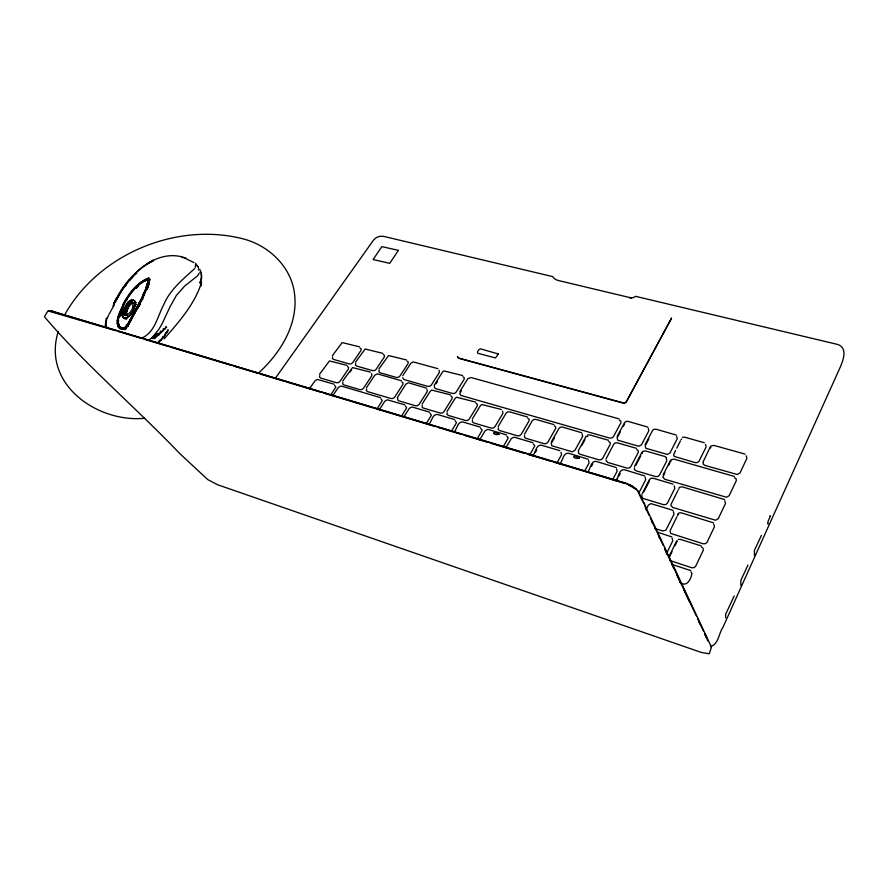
<?xml version="1.0" encoding="UTF-8"?>
<svg xmlns="http://www.w3.org/2000/svg" width="888" height="888" viewBox="0 0 888 888"><rect width="100%" height="100%" fill="white"/><g stroke="black" fill="none" stroke-linecap="round" stroke-linejoin="round"><path stroke-width="1.33" d="M105.861 324.764L106.838 318.059M707.503 639.704L707.492 640.947M122.222 315.506L124.276 318.248L127.006 318.714L124.209 318.481L122.022 315.606L122.688 311.766L128.194 302.142M195.271 267.155L195.338 265.712M126.84 315.44L124.919 314.951C124.986 309.89 127.028 303.174 132.634 301.987M198.457 270.008L198.546 268.642M144.211 280.031L145.232 280.863L148.696 278.355L149.794 279.431L148.696 278.355C137.24 282.406 129.16 293.54 123.521 303.851C121.023 311.2 113.597 321.345 119.869 328.538C113.131 321.756 120.979 310.978 123.343 303.829C129.049 293.44 137.207 282.107 148.851 278.177L147.741 278.721M119.003 326.673L120.28 327.683C114.352 321.611 121.445 311.843 123.388 305.372C128.538 294.461 136.874 284.371 147.763 278.876L147.286 278.421M120.38 327.461C114.386 320.957 122.189 310.778 124.22 303.962C129.537 293.839 137.44 283.76 148.063 279.087L149.117 280.419L148.063 279.087M118.559 327.206L121.845 329.171L124.609 329.004L128.716 324.053L142.313 298.834L146.698 288.7L149.373 280.02L149.339 279.132L148.218 278.91M119.381 328.26L121.8 329.404L124.675 329.248L128.893 324.164L142.535 298.89L149.339 281.452L149.573 279.054L148.851 278.177M119.902 327.184L124.364 328.061L128.016 323.609L141.447 298.623L145.81 288.656L148.418 280.153M122.422 328.416L121.523 328.171L125.375 327.65L128.194 323.72L141.669 298.679L146.032 288.667L148.629 279.387M126.129 315.595L123.499 313.453C123.732 308.802 127.051 300.666 132.823 302.353M123.499 313.453L124.575 313.808L124.764 311.189L123.698 310.833M118.437 318.947L118.037 321.034L117.56 320.757M118.248 318.925L117.838 321.034L117.36 320.757M703.218 462.437L703.263 464.202L704.872 465.39L737.284 474.492L739.982 472.949L746.941 458.286L746.175 455.799M703.085 461.938L710.389 446.697M201.11 283.838C194.095 304.995 178.521 322.422 164.069 338.961M125.064 315.24C130.181 314.907 134.321 307.115 132.712 302.597L131.757 301.987M644.533 505.194L644.544 503.374L642.956 502.142M641.935 495.56L641.924 497.369L643.5 498.601L663.503 504.662L665.767 504.595L667.354 503.252L674.813 488.333L674.159 485.803M634.498 467.843L634.476 469.597L636.019 470.773L655.655 476.567L657.875 476.49L659.451 475.18L666.844 460.683L666.2 458.219M106.205 318.492L105.117 326.795M58.286 331.446C41.658 383.905 96.992 422.888 144.677 418.292M605.993 459.041L613.819 444.089L615.273 442.901L617.304 442.823L636.474 448.329M125.93 318.126C131.424 315.218 136.075 307.392 134.732 301.176L133.278 300.188L129.97 300.888M578.243 450.882L586.18 436.119M578.532 451.382L578.465 453.091L579.931 454.234L598.856 459.818L601.021 459.74L602.586 458.463L610.2 444.333L610.245 442.635L608.757 441.503M524.586 435.52L524.464 437.185L525.863 438.295L544.1 443.678L546.209 443.589L547.774 442.346L555.599 428.571L555.688 426.917L554.267 425.818M148.995 283.516L149.106 281.463M498.323 427.805L498.179 429.437L499.544 430.536L517.471 435.819L519.547 435.731L521.101 434.498L529.015 420.901L529.137 419.269L527.75 418.181M147.697 285.403L146.032 288.667M147.164 289L148.718 284.404M472.527 420.213L472.372 421.833L473.693 422.91L491.297 428.105L493.351 428.016L494.905 426.795L502.908 413.364L502.53 411.1M447.186 412.765L446.997 414.363L448.296 415.429L465.59 420.524L467.621 420.435L469.175 419.225L477.267 405.96L477.422 404.362L476.101 403.307M118.837 316.872L119.569 314.918M121.312 312.41L119.58 317.083L119.103 316.794M118.648 316.816L119.425 314.741M434.121 385.492L442.479 372.028L443.9 370.94L462.581 375.557M434.587 386.047L434.387 387.601L435.653 388.622L452.569 393.473L454.567 393.373L456.088 392.207L464.113 379.32L464.28 377.789L463.003 376.767M422.277 405.439L422.078 407.015L423.332 408.069L440.337 413.075L442.335 412.987L443.889 411.788L452.059 398.679L452.236 397.114L450.949 396.07M120.368 312.276L122.799 306.349M165.889 326.495L165.013 328.815L158.841 334.809L154.279 338.594L151.781 338.184L158.852 329.326L161.971 324.02L170.108 306.638L176.39 295.426L184.748 285.98L197.38 276.002L199.267 273.049M120.757 311.766L123.066 306.171M397.28 397.702L405.872 384.149L408.236 382.872M397.802 398.246L397.58 399.8L398.801 400.832L415.517 405.761L417.493 405.661L419.036 404.484L427.283 391.53L427.006 389.355M379.143 370.285L378.91 371.795L380.097 372.782L396.37 377.456L398.301 377.356L399.822 376.201L408.025 363.669L408.236 362.171M366.644 389.077L366.389 390.609L367.588 391.63L391.053 398.546L393.007 398.446L394.55 397.28L402.875 384.482L403.085 382.95L401.864 381.94M168.098 329.504L164.058 336.785L157.698 343.39M142.79 296.792L143.59 293.484M355.7 363.581L355.444 365.068L356.61 366.045L372.616 370.64L374.525 370.529L376.035 369.397L384.304 357.009L384.537 355.533L383.35 354.556M342.946 382.384L342.679 383.905L343.845 384.904L359.906 389.643L361.838 389.543L363.37 388.4L371.783 375.779L371.584 373.67M332.645 356.987L332.378 358.452L333.511 359.418L349.25 363.936L351.137 363.836L352.647 362.715L360.983 350.46L361.227 348.995L360.073 348.041M319.802 375.58L319.514 377.078L320.646 378.066L336.452 382.728L338.35 382.628L339.882 381.485L348.362 369.019L348.618 367.532L347.463 366.555M107.182 318.259L108.558 315.296M200.166 283.017L201.654 276.09L201.11 272.783L200.133 271.906M669.108 556.443L676.767 540.759M669.075 557.742L672.027 551.703M674.969 545.665L676.145 543.245M666.278 554.057L672.771 540.792L672.094 538.106M676.989 516.638L670.029 530.769L670.695 533.433L703.096 543.745L705.438 543.689L707.059 542.291L714.452 526.717L713.719 524.053M671.028 504.362L677.899 490.576M663.114 474.925L670.484 460.428M675.59 450.46L673.57 454.9L674.425 456.465L695.249 462.626L697.48 462.537L699.034 461.238L706.171 446.842L705.472 444.411M676.789 448.085L680.408 440.97M646.009 509.723L648.362 505.083L650.915 503.618L673.049 510.345M664.934 472.616L662.87 477.145L664.679 479.231L726.462 497.247L729.181 495.682L736.285 480.73L736.208 478.932L734.543 477.711M668.631 465.356L669.852 462.937M641.935 494.25L649.494 479.531L650.971 478.288L653.069 478.221L672.949 484.104M643.822 491.874L649.494 480.819M638.761 493.184L645.709 479.698L645.088 477.2M115.473 301.698L123.865 286.924M112.943 305.994L119.936 293.24L129.226 280.009M645.21 444.522L652.547 430.491L653.99 429.304L656.032 429.215L676.312 435.053M648.873 438.827L645.199 445.854L645.809 448.262L667.343 454.434L669.996 452.936L677.244 438.728L676.601 436.319M634.487 466.511L641.969 452.203M635.741 465.456L640.736 455.899M134.243 314.374L134.987 311.777M615.706 480.719C618.814 477.877 618.636 468.886 624.364 469.741L644.766 475.946M616.383 480.808L617.66 478.388M618.936 475.957L620.224 473.537M64.513 315.162C98.124 254.345 176.634 221.412 243.701 239.005C269.575 245.954 292.041 267.621 294.683 295.06C297.857 325.474 279.864 353.746 258.142 373.404M612.642 479.687L617.138 471.217L616.572 468.753M113.609 304.018L116.672 298.29L113.697 303.874C121.523 287.146 133.278 271.828 149.639 262.737L149.195 263.014M137.096 307.825L139.483 303.352M137.296 307.903L139.705 303.407L139.016 303.063M139.749 304.695L137.906 308.158L136.619 307.537M139.971 304.751L137.64 307.947M617.127 436.496L624.575 422.644L626.018 421.478L628.027 421.389L647.94 427.128M620.257 432.045L617.149 437.828L617.704 440.215L638.849 446.276L641.48 444.788L648.851 430.758L648.251 428.393M623.365 426.262L624.608 423.953M587.501 472.25C590.62 469.441 590.531 460.583 596.192 461.405L616.216 467.51M671.395 318.559L626.207 401.864L624.197 403.108L458.696 358.042L457.42 356.721L458.763 358.319L624.242 403.396L626.251 402.153L671.572 317.937M591.452 466.367L592.74 463.98M584.537 471.251L589.088 462.892L588.566 460.461M124.209 318.481C131.391 317.56 135.531 307.87 135.209 301.387L133.411 299.978L130.78 300.122L128.072 302.009L122.5 311.744L122.067 313.686L123.132 314.03M109.013 314.308L114.352 304.817M581.751 445.565L584.959 439.749M556.942 462.97L561.549 454.723L561.072 452.325M559.795 463.936C562.937 461.172 562.937 452.436 568.542 453.235L588.189 459.218M124.919 314.951L127.284 311.377L125.363 310.811L128.627 307.614L126.74 306.982L130.669 304.684L128.827 303.996L132.245 302.553L133.133 303.008L130.048 302.963L132.245 302.553L131.335 302.286M551.226 442.069L559.029 428.294L560.483 427.128L562.459 427.05L581.773 432.778M554.567 437.64L551.315 443.378L551.781 445.754L572.294 451.803L574.936 450.327L582.65 436.385L582.151 434.021M532.611 455.777C535.753 453.047 535.841 444.444 541.38 445.199L559.851 450.66M535.375 452.403L536.707 450.072M529.847 454.845L534.787 445.843L533.222 443.889M524.475 434.21L532.367 420.612L533.821 419.458L535.764 419.38L553.912 424.597M505.905 447.763L511.288 438.561L513.741 437.207M503.241 446.864L508.236 437.973L506.726 436.041M168.054 330.702L166.578 333.2L165.856 332.645L164.058 336.785L163.037 336.363L160.706 340.715L159.485 340.315L157.398 343.29M498.19 426.495L506.171 413.064L507.625 411.921L509.546 411.843L527.372 416.96M477.111 439.016L482.162 430.247L480.697 428.338M479.675 439.893L485.114 430.802L487.556 429.459M472.372 418.914L480.441 405.65L481.884 404.517L501.309 409.468M135.675 310.123L133.855 312.032M451.437 431.313L456.554 422.644L455.133 420.768M453.912 432.156C457.087 429.537 457.409 421.289 462.781 421.966L480.286 427.139M446.997 411.466L455.156 398.357L456.599 397.247L475.691 402.098M459.818 391.597L467.821 378.721L471.117 377.533L619.114 418.903M461.449 390.554L459.707 393.695L461.105 395.504L609.69 438.095L611.843 438.006L613.386 436.752L620.856 422.899L620.89 421.245L619.413 420.135M428.604 424.564C431.79 421.978 432.179 413.841 437.495 414.485L454.689 419.569M426.218 423.743L431.379 415.184L430.003 413.331M422.078 404.151L430.303 391.197L431.746 390.087L450.516 394.86M436.052 383.738L437.529 381.418M403.729 417.105L409.335 408.347L411.732 407.037M401.432 416.306L406.649 407.847L405.317 406.027M127.572 325.319L128.494 323.887M377.012 408.98L382.273 400.621L380.985 398.823M379.287 409.768L384.937 401.11L387.323 399.822L404.839 404.839M402.741 375.713L410.922 363.181L413.253 361.927L437.895 368.653M366.389 387.801L374.78 375.191L377.134 373.926M378.899 368.997L388.567 355.555L406.549 359.984M332.7 395.782L338.439 387.335L340.803 386.069M342.679 381.107L352.569 367.588L370.34 372.094M355.444 362.304L365.168 349.006L382.861 353.357M349.872 372.172L351.415 369.908M330.491 395.304L335.842 387.135L334.643 385.381M309.579 388.666L315.096 380.686L317.449 379.431L334.11 384.193M319.514 374.303L329.459 360.939L346.953 365.368M332.367 355.711L342.158 342.568L359.573 346.842M276.157 377.111L373.815 239.727L376.512 237.462L379.82 236.308L383.538 236.341L552.691 276.612L554.512 278.799L557.342 280.264L631.557 297.991M194.883 268.365C183.072 279.221 169.886 289.677 163.57 305.039C157.354 316.672 154.778 333.233 140.892 338.384M124.62 285.936L131.979 277.4M124.953 286.635L126.485 284.593M676.745 542.035L677.389 541.214M126.218 328.527L126.906 326.751M677.577 515.462L678.21 514.652M677.6 514.174L679.098 512.898L681.251 512.831L713.453 522.81M678.465 489.421L679.098 488.633M710.333 448.018L710.944 447.252M126.54 326.729L125.252 327.45M670.473 461.727L671.095 460.961M681.018 439.782L681.629 439.038M641.991 453.513L642.612 452.758M155.411 334.066L151.781 338.184L155.955 334.21L152.758 338.506L156.665 334.11L154.279 338.594L158.119 333.266L158.841 334.809L160.661 331.113L162.326 331.513L163.514 328.571L165.013 328.815L166.7 327.128M129.57 280.508L134.021 275.768M137.218 286.158L132.379 290.309M136.208 288.134L137.807 286.524M136.264 288.311L137.962 286.613L136.752 285.869M199.867 282.773L201.62 278.288L201.176 273.948M51.027 310.933L48.796 311.177L115.662 330.669M134.754 274.137C147.319 260.728 166.422 251.293 184.804 257.742M134.909 274.825L136.763 273.16M140.493 268.997L141.07 268.487M148.573 340.237L151.659 338.017M145.121 280.752L148.685 279.209M679.087 487.379L682.095 486.802L724.53 499.533M734.165 596.003L725.685 614.196L725.651 617.815M710.966 445.976L713.93 445.399L745.021 454.09M671.073 459.695L674.036 459.129L734.354 476.468M642.568 451.493L645.498 450.926L665.012 456.532L666.488 457.631M586.868 436.685L587.789 436.163M747.985 565.057L740.814 580.463L740.914 585.614M150.583 262.271L153.435 260.85M761.405 535.42L754.412 550.427L754.467 555.611M710.422 646.653C718.647 644.333 718.67 633.355 722.965 627.294L837.384 373.515C840.747 365.756 850.26 348.607 837.517 344.411L635.63 296.348L633.055 297.735L629.77 297.846M587.634 434.942L589.632 434.865L608.447 440.27M682.484 437.273L684.559 437.185L704.306 442.712M678.288 539.449L680.463 539.404L701.276 545.909M123.898 329.492L125.097 329.281M148.662 280.12L149.839 280.319M769.874 515.873L770.451 515.806L767.931 521.744L768.009 524.02L767.554 523.643M182.129 257.453L186.125 258.242M52.303 311.222L625.407 483.05L631.357 485.481L636.252 488.866M50.405 310.8L52.814 311.333M119.791 327.394L122.455 328.171M378.022 374.026L401.387 380.741M409.146 382.972L426.506 388.134M341.68 386.158L380.486 397.635M412.654 407.148L429.548 412.143M488.522 429.57L506.327 434.843M514.718 437.318L532.844 442.679M118.315 331.457L142.191 338.628M144.844 339.427L168.709 346.586M171.362 347.386L231.035 365.29M233.688 366.089L257.564 373.249M260.206 374.048L284.082 381.207M286.735 382.007L319.891 391.952M323.865 393.14L346.409 399.911M349.062 400.71L372.927 407.87M375.58 408.669L435.264 426.573M437.906 427.372L461.782 434.532M464.435 435.331L488.3 442.49M490.953 443.29L524.109 453.235M528.083 454.434L550.627 461.194M553.279 461.993L624.897 483.483M654.944 528.549L662.537 530.913L665.811 530.303L674.014 514.196L673.348 511.588M656.831 532.012L671.783 536.885M671.406 564.191L690.709 570.596M122 328.449L120.657 327.894M124.276 318.248L125.985 318.803M680.064 582.561C686.901 587.534 690.842 579.387 691.941 573.615L690.997 571.817M122.022 315.606L123.299 315.851M123.021 317.271L124.087 317.627M122.844 317.449L123.92 317.804M122.267 313.642L123.332 313.997M126.229 315.262L127.295 315.617M123.443 312.176L124.52 312.532M130.747 314.119L132.001 314.563M185.714 258.53L193.839 262.559M134.754 306.171L135.82 306.538M126.618 303.796L127.85 304.24M133.089 306.127L134.155 306.493M127.073 304.384L128.138 304.751M128.094 303.219L129.16 303.574M129.903 300.71L131.036 301.254M130.558 301.976L131.613 302.342M132.712 302.597L133.766 302.963M135.32 304.196L136.608 304.517M129.437 302.386L130.492 302.753M131.324 300.2L132.379 300.566M135.131 302.364L136.408 302.642M628.26 484.682L636.208 489.443M636.752 449.561L638.283 450.716L638.261 452.436L630.758 466.744L629.181 468.031L626.995 468.109L607.714 462.426L606.016 460.406M407.026 361.194L407.781 361.571M701.498 547.108L702.508 547.63M669.752 560.483L691.685 567.721L694.039 567.665L695.681 566.244L703.229 550.349L703.185 548.429M117.915 325.918L119.036 327.483M117.738 326.018L118.415 327.372M123.421 329.215L125.153 329.526L124.609 329.004M125.741 328.238L126.34 328.715M118.148 324.153L119.147 326.507M117.294 323.843L118.393 326.196M118.459 325.596L119.114 325.763M126.063 326.451L126.729 326.84L125.375 327.65M118.037 322.455L118.559 323.72M117.46 323.254L118.759 323.776M127.095 325.041L127.728 325.463M127.717 325.607L128.349 326.029M118.16 320.746L118.837 321.023M127.25 326.162L127.939 326.507M126.385 325.907L127.084 326.251M128.016 323.609L128.671 323.998M128.716 324.053L129.371 324.442M118.171 316.539L119.403 317.027L121.756 309.113M129.815 319.946L130.492 320.291M130.614 320.202L131.291 320.535M124.043 303.929L124.697 304.251M123.343 303.829L123.987 304.14M125.93 299.256L127.028 299.789M128.671 294.938L129.293 295.282M130.281 294.206L129.47 295.216M141.669 298.679L142.79 299.123M132.268 290.698L134.277 288.578M142.613 296.359L143.934 293.251M146.698 288.7L147.386 289.011L148.918 284.46L148.252 284.105M145.81 288.656L148.174 281.507M141.858 282.317L142.524 282.662M141.07 282.107L141.736 282.462M147.419 283.86L148.085 284.216L148.407 281.496M146.098 279.11L146.909 279.909M148.385 279.465L148.884 280.453M195.416 264.302L198.224 267.044M724.786 500.788L725.529 503.385L718.281 518.648L715.528 520.235L672.649 507.437L670.806 505.283M195.438 263.192L198.357 267.344M439.105 370.252L439.394 372.383L431.291 385.115L429.77 386.269L427.805 386.369L403.962 379.531L402.664 377.777M119.48 326.951L118.626 324.431M637.384 490.365L642.102 500.41M645.043 506.682L649.172 515.462M650.349 517.97L656.243 530.524M657.42 533.033L663.314 545.587M664.49 548.096L696.314 615.861M697.491 618.37L703.385 630.924M704.561 633.433L706.915 638.45M651.515 521.056L652.691 523.565M658.585 536.108L659.762 538.616M664.479 548.651L666.833 553.668M671.55 563.702L673.903 568.72M676.856 574.991L680.974 583.771M683.927 590.043L689.232 601.331M698.656 621.4L699.844 623.909M704.55 633.943L706.915 638.96M199.778 269.308L200.932 272.072M106.149 325.186L106.838 327.239M117.771 324.12L118.215 326.296M711.443 647.119L709.257 653.757L701.564 652.525L217.649 484.759L207.714 479.564L179.565 453.368C135.464 407.215 85.648 365.168 44.4 316.683L48.052 310.711L51.537 311.122L624.775 483.083L631.868 485.991L638.361 491.231L711.443 647.119M125.93 313.153L125.83 315.218L126.94 313.409L125.019 312.887L127.85 309.424L125.941 308.824L129.57 306.016L127.706 305.35L130.969 303.219L131.868 303.674L129.737 304.262L128.627 305.616L125.93 313.153M201.532 282.062L200.51 286.447L201.532 282.062M498.279 353.957L495.493 357.964L477.855 353.291C476.534 352.225 478.987 348.806 480.608 348.873L498.279 353.957M579.365 458.141C573.226 459.962 570.307 453.124 579.365 458.141M499.001 434.332C493.106 436.141 490.454 429.526 499.001 434.332M398.39 250.338L389.732 263.348L373.104 259.54L381.829 246.631L398.39 250.338M151.715 261.127L146.72 264.224L153.247 260.206L151.715 261.127"/></g></svg>
